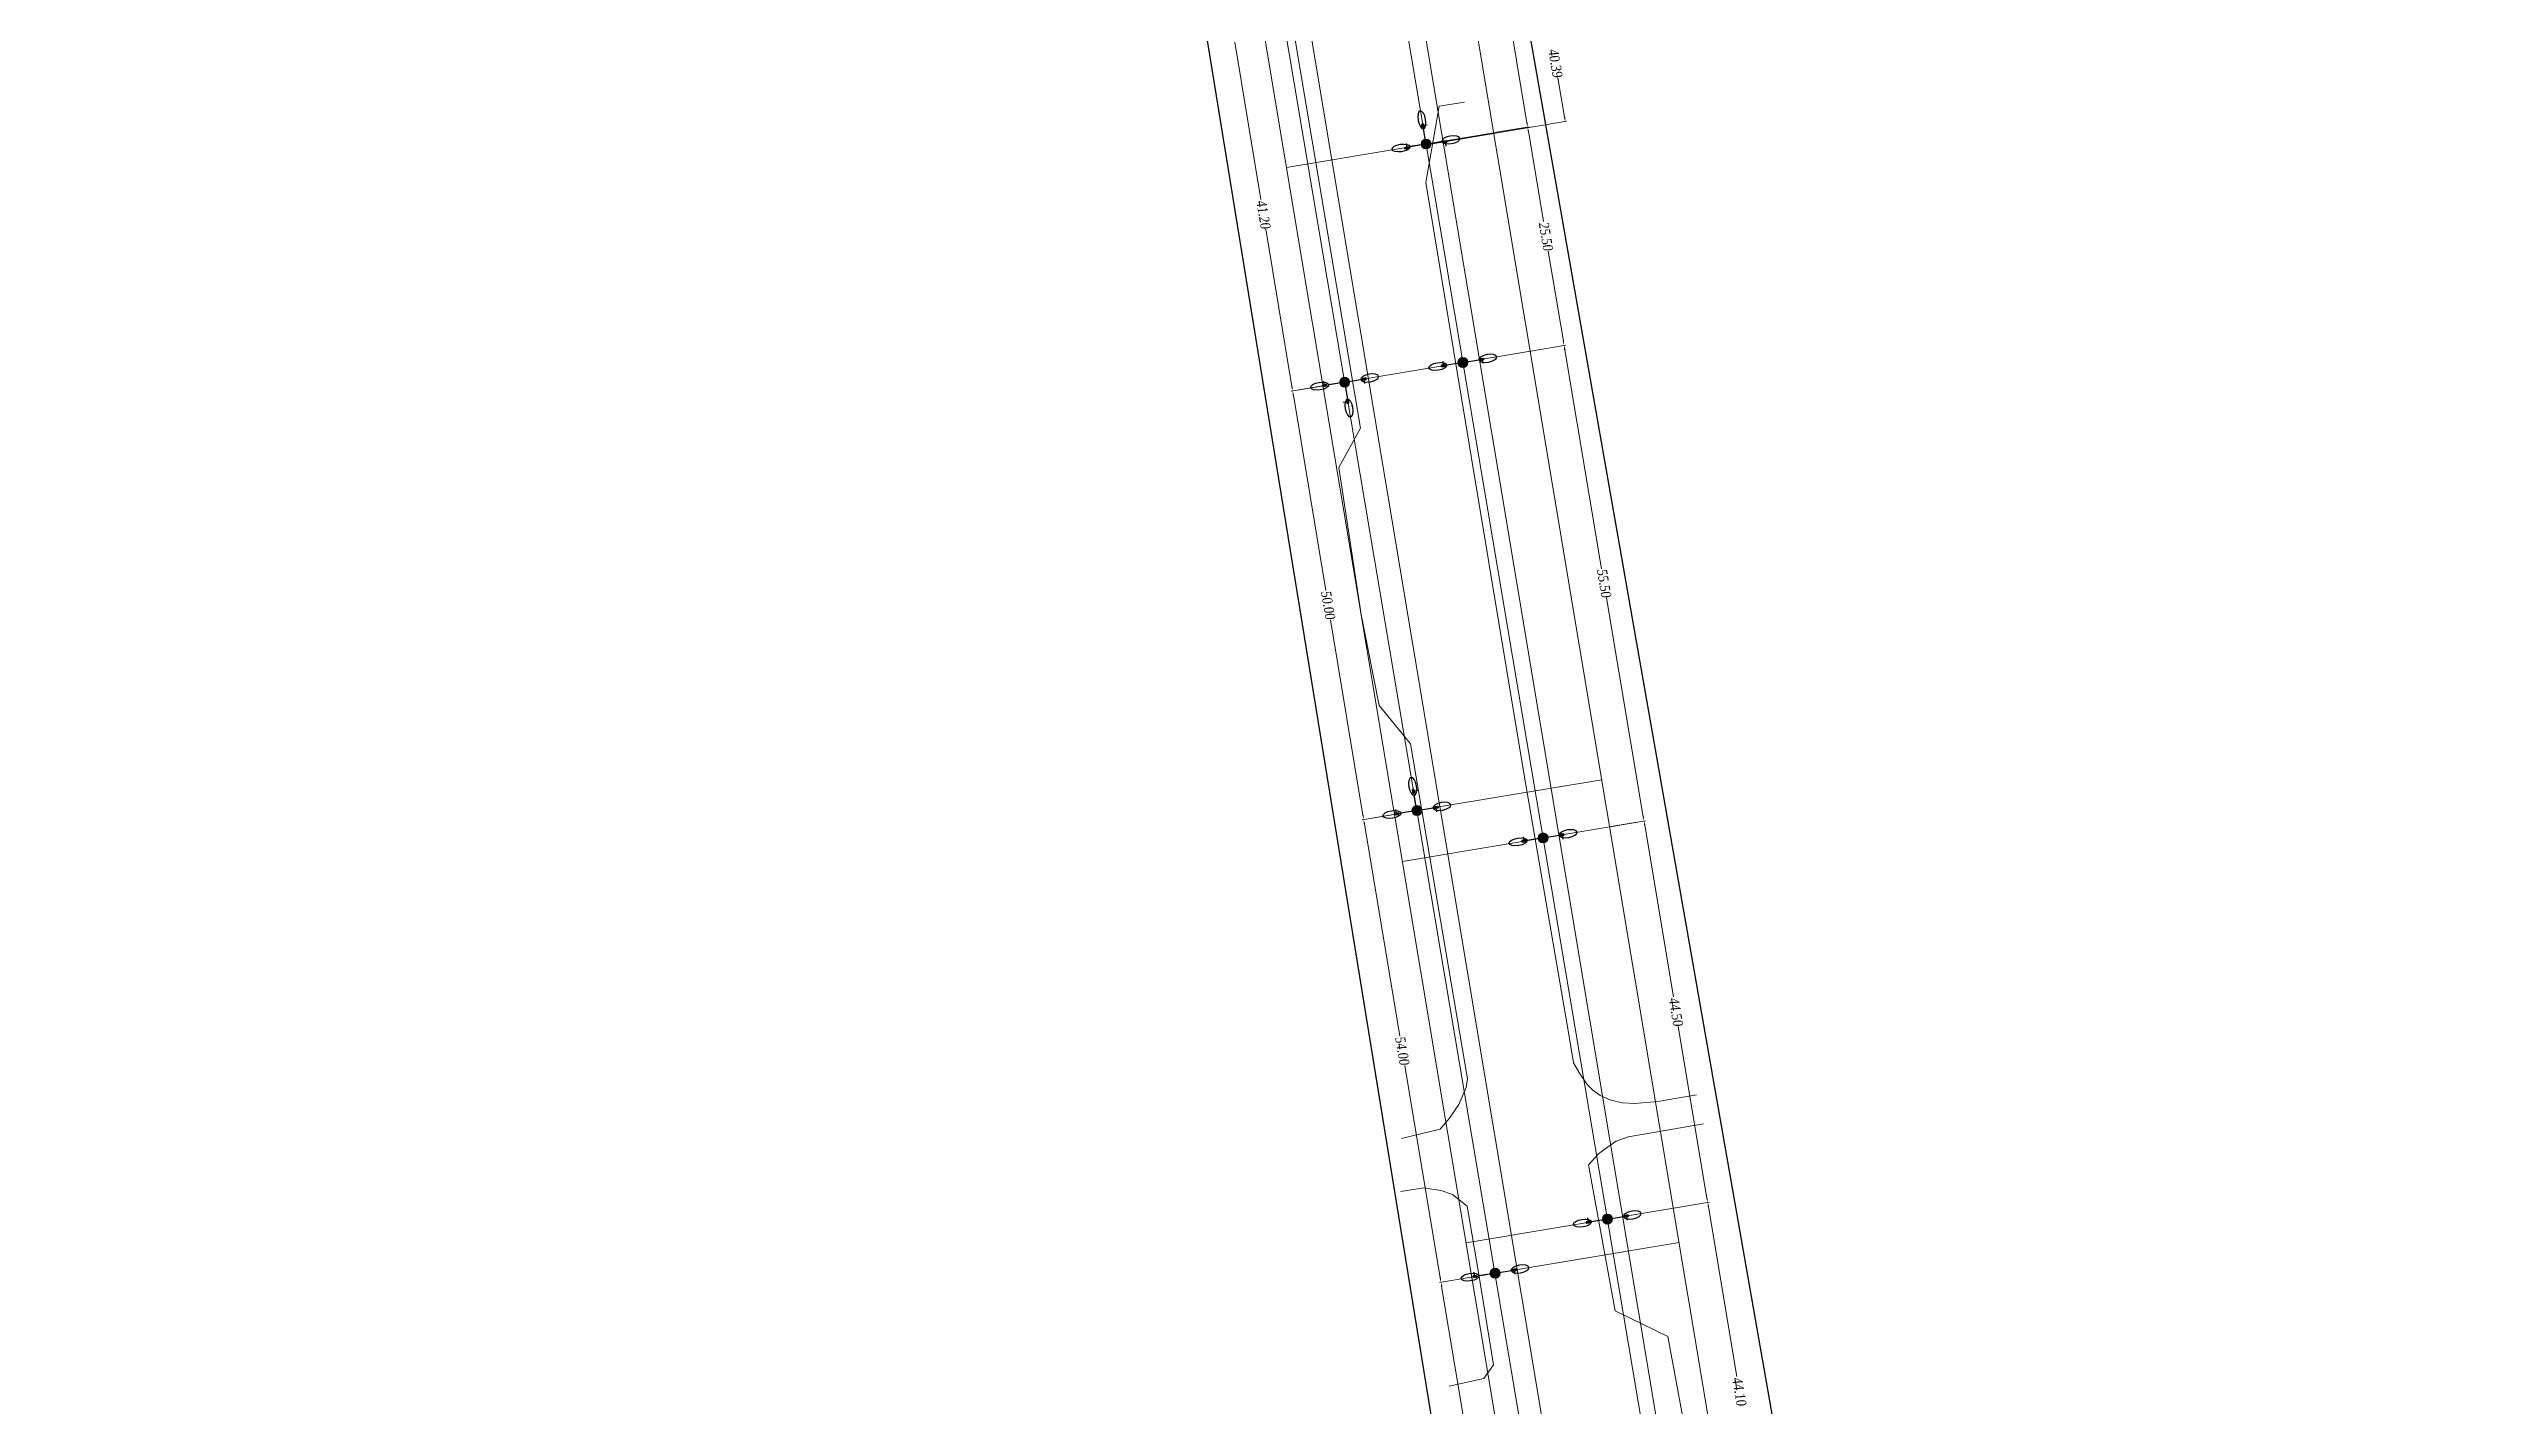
# Model space of a CAD drawing. Extents: x 2474 to 3317, y 1800 to 4862.
# Drawn here: x 2618.4 to 2900.1, y 3731.2 to 3887.4 of the extents above; entities that cross this region are included whole.
import ezdxf

# ---------------------------------------------------------------- set-up
doc = ezdxf.new("R2010")
doc.units = 0
doc.header["$MEASUREMENT"] = 0
for name, color, linetype in [('DLXLUM01', 2, 'Continuous'), ('DLXLUM02', 4, 'Continuous'), ('DLXLUM03', 3, 'Continuous'), ('DLXLUMEX', 2, 'Continuous'), ('DLXSCENE', 7, 'Continuous')]:
    doc.layers.add(name, color=color, linetype=linetype)
doc.layers.add('ОСВЕЩЕНИЕ', color=7, linetype='Continuous', lineweight=15)
doc.layers.add('ситуация', color=7, linetype='Continuous', lineweight=15)
doc.styles.add('стиль2', font='times.ttf', dxfattribs={"width": 0.85, "oblique": 5, "height": 1.15})

# ---------------------------------------------------------------- blocks, each defined once
blk = doc.blocks.new('*U91')
for p, q in [((0.16, 0.11), (-0.19, 0.06)), ((-0.19, 0.06), (0.16, 0.11)), ((-0.19, 0.06), (-0.16, -0.11)), ((-0.15, 0.06), (-0.19, 0.06)), ((-0.16, -0.11), (-0.19, 0.06)), ((-0.19, 0.06), (-0.15, 0.06)), ((0.2, 0.12), (-0.15, 0.06)), ((-0.15, 0.06), (0.2, 0.12)), ((-0.15, 0.06), (-0.12, -0.11)), ((-0.12, -0.11), (-0.15, 0.06)), ((0.16, 0.11), (0.2, 0.12)), ((0.2, 0.12), (0.16, 0.11)), ((0.19, -0.06), (0.16, 0.11)), ((0.16, 0.11), (0.19, -0.06)), ((0.23, -0.05), (0.2, 0.12)), ((0.2, 0.12), (0.23, -0.05)), ((-0.16, -0.11), (0.19, -0.06)), ((0.19, -0.06), (-0.16, -0.11)), ((-0.16, -0.11), (-0.12, -0.11)), ((-0.12, -0.11), (-0.16, -0.11)), ((-0.12, -0.11), (0.23, -0.05)), ((0.23, -0.05), (-0.12, -0.11)), ((0.19, -0.06), (0.23, -0.05)), ((0.23, -0.05), (0.19, -0.06))]:
    blk.add_line(p, q)
at = {"color": 1}
blk.add_line((0.04, 0.01), (0.12, -0.49), dxfattribs=at)
at = {"layer": 'DLXLUMEX', "color": 7}
blk.add_text('2', height=0.1, dxfattribs=at).set_placement((0, 0))
blk = doc.blocks.new('*U92')
for p, q in [((0.2, 0.12), (-0.31, 0.03)), ((-0.31, 0.03), (0.2, 0.12)), ((-0.27, 0.04), (-0.31, 0.03)), ((-0.31, 0.03), (-0.27, 0.04)), ((-0.31, 0.03), (-0.28, -0.13)), ((-0.28, -0.13), (-0.31, 0.03)), ((0.24, 0.13), (-0.27, 0.04)), ((-0.27, 0.04), (0.24, 0.13)), ((-0.27, 0.04), (-0.24, -0.13)), ((-0.24, -0.13), (-0.27, 0.04)), ((0.24, 0.13), (0.2, 0.12)), ((0.2, 0.12), (0.24, 0.13)), ((0.23, -0.05), (0.2, 0.12)), ((0.2, 0.12), (0.23, -0.05)), ((0.27, -0.04), (0.24, 0.13)), ((0.24, 0.13), (0.27, -0.04)), ((-0.28, -0.13), (0.23, -0.05)), ((0.23, -0.05), (-0.28, -0.13)), ((-0.24, -0.13), (-0.28, -0.13)), ((-0.28, -0.13), (-0.24, -0.13)), ((-0.24, -0.13), (0.27, -0.04)), ((0.27, -0.04), (-0.24, -0.13)), ((0.23, -0.05), (0.27, -0.04)), ((0.27, -0.04), (0.23, -0.05))]:
    blk.add_line(p, q)
at = {"color": 1}
blk.add_line((-0.04, -0.01), (-0.12, 0.49), dxfattribs=at)
at = {"layer": 'DLXLUMEX', "color": 7}
blk.add_text('1', height=0.1, dxfattribs=at).set_placement((0, 0))
blk = doc.blocks.new('*U93')
for p, q in [((0.24, 0.12), (-0.27, 0.04)), ((-0.27, 0.04), (0.24, 0.12)), ((-0.23, 0.05), (-0.27, 0.04)), ((-0.27, 0.04), (-0.23, 0.05)), ((-0.27, 0.04), (-0.24, -0.12)), ((-0.24, -0.12), (-0.27, 0.04)), ((0.28, 0.13), (-0.23, 0.05)), ((-0.23, 0.05), (0.28, 0.13)), ((-0.23, 0.05), (-0.21, -0.12)), ((-0.21, -0.12), (-0.23, 0.05)), ((0.24, 0.12), (0.28, 0.13)), ((0.28, 0.13), (0.24, 0.12)), ((0.27, -0.04), (0.24, 0.12)), ((0.24, 0.12), (0.27, -0.04)), ((0.31, -0.04), (0.28, 0.13)), ((0.28, 0.13), (0.31, -0.04)), ((-0.24, -0.12), (0.27, -0.04)), ((0.27, -0.04), (-0.24, -0.12)), ((-0.24, -0.12), (-0.21, -0.12)), ((-0.21, -0.12), (-0.24, -0.12)), ((-0.21, -0.12), (0.31, -0.04)), ((0.31, -0.04), (-0.21, -0.12)), ((0.27, -0.04), (0.31, -0.04)), ((0.31, -0.04), (0.27, -0.04))]:
    blk.add_line(p, q)
at = {"color": 1}
blk.add_line((0.04, 0.01), (0.12, -0.49), dxfattribs=at)
at = {"layer": 'DLXLUMEX', "color": 7}
blk.add_text('1', height=0.1, dxfattribs=at).set_placement((0, 0))
blk = doc.blocks.new('*U94')
for p, q in [((0.12, 0.11), (-0.23, 0.05)), ((-0.23, 0.05), (0.12, 0.11)), ((-0.19, 0.05), (-0.23, 0.05)), ((-0.23, 0.05), (-0.2, -0.12)), ((-0.23, 0.05), (-0.19, 0.05)), ((-0.2, -0.12), (-0.23, 0.05)), ((0.16, 0.11), (-0.19, 0.05)), ((-0.19, 0.05), (0.16, 0.11)), ((-0.19, 0.05), (-0.16, -0.11)), ((-0.16, -0.11), (-0.19, 0.05)), ((0.16, 0.11), (0.12, 0.11)), ((0.15, -0.06), (0.12, 0.11)), ((0.12, 0.11), (0.16, 0.11)), ((0.12, 0.11), (0.15, -0.06)), ((0.19, -0.05), (0.16, 0.11)), ((0.16, 0.11), (0.19, -0.05)), ((-0.2, -0.12), (0.15, -0.06)), ((0.15, -0.06), (-0.2, -0.12)), ((-0.16, -0.11), (-0.2, -0.12)), ((-0.2, -0.12), (-0.16, -0.11)), ((-0.16, -0.11), (0.19, -0.05)), ((0.19, -0.05), (-0.16, -0.11)), ((0.15, -0.06), (0.19, -0.05)), ((0.19, -0.05), (0.15, -0.06))]:
    blk.add_line(p, q)
at = {"color": 1}
blk.add_line((-0.04, -0.01), (-0.12, 0.49), dxfattribs=at)
at = {"layer": 'DLXLUMEX', "color": 7}
blk.add_text('2', height=0.1, dxfattribs=at).set_placement((0, 0))
blk = doc.blocks.new('*U95')
for p, q in [((0.16, 0.11), (-0.19, 0.06)), ((-0.19, 0.06), (0.16, 0.11)), ((-0.19, 0.06), (-0.16, -0.11)), ((-0.15, 0.06), (-0.19, 0.06)), ((-0.16, -0.11), (-0.19, 0.06)), ((-0.19, 0.06), (-0.15, 0.06)), ((0.2, 0.12), (-0.15, 0.06)), ((-0.15, 0.06), (0.2, 0.12)), ((-0.15, 0.06), (-0.12, -0.11)), ((-0.12, -0.11), (-0.15, 0.06)), ((0.16, 0.11), (0.2, 0.12)), ((0.2, 0.12), (0.16, 0.11)), ((0.19, -0.06), (0.16, 0.11)), ((0.16, 0.11), (0.19, -0.06)), ((0.23, -0.05), (0.2, 0.12)), ((0.2, 0.12), (0.23, -0.05)), ((-0.16, -0.11), (0.19, -0.06)), ((0.19, -0.06), (-0.16, -0.11)), ((-0.16, -0.11), (-0.12, -0.11)), ((-0.12, -0.11), (-0.16, -0.11)), ((-0.12, -0.11), (0.23, -0.05)), ((0.23, -0.05), (-0.12, -0.11)), ((0.19, -0.06), (0.23, -0.05)), ((0.23, -0.05), (0.19, -0.06))]:
    blk.add_line(p, q)
at = {"color": 1}
blk.add_line((0.04, 0.01), (0.12, -0.49), dxfattribs=at)
at = {"layer": 'DLXLUMEX', "color": 7}
blk.add_text('2', height=0.1, dxfattribs=at).set_placement((0, 0))
blk = doc.blocks.new('*U96')
for p, q in [((0.2, 0.12), (-0.31, 0.03)), ((-0.31, 0.03), (0.2, 0.12)), ((-0.27, 0.04), (-0.31, 0.03)), ((-0.31, 0.03), (-0.27, 0.04)), ((-0.31, 0.03), (-0.28, -0.13)), ((-0.28, -0.13), (-0.31, 0.03)), ((0.24, 0.13), (-0.27, 0.04)), ((-0.27, 0.04), (0.24, 0.13)), ((-0.27, 0.04), (-0.24, -0.13)), ((-0.24, -0.13), (-0.27, 0.04)), ((0.24, 0.13), (0.2, 0.12)), ((0.2, 0.12), (0.24, 0.13)), ((0.23, -0.05), (0.2, 0.12)), ((0.2, 0.12), (0.23, -0.05)), ((0.27, -0.04), (0.24, 0.13)), ((0.24, 0.13), (0.27, -0.04)), ((-0.28, -0.13), (0.23, -0.05)), ((0.23, -0.05), (-0.28, -0.13)), ((-0.24, -0.13), (-0.28, -0.13)), ((-0.28, -0.13), (-0.24, -0.13)), ((-0.24, -0.13), (0.27, -0.04)), ((0.27, -0.04), (-0.24, -0.13)), ((0.23, -0.05), (0.27, -0.04)), ((0.27, -0.04), (0.23, -0.05))]:
    blk.add_line(p, q)
at = {"color": 1}
blk.add_line((-0.04, -0.01), (-0.12, 0.49), dxfattribs=at)
at = {"layer": 'DLXLUMEX', "color": 7}
blk.add_text('1', height=0.1, dxfattribs=at).set_placement((0, 0))
blk = doc.blocks.new('*U97')
for p, q in [((0.24, 0.12), (-0.27, 0.04)), ((-0.27, 0.04), (0.24, 0.12)), ((-0.23, 0.05), (-0.27, 0.04)), ((-0.27, 0.04), (-0.23, 0.05)), ((-0.27, 0.04), (-0.24, -0.12)), ((-0.24, -0.12), (-0.27, 0.04)), ((0.28, 0.13), (-0.23, 0.05)), ((-0.23, 0.05), (0.28, 0.13)), ((-0.23, 0.05), (-0.21, -0.12)), ((-0.21, -0.12), (-0.23, 0.05)), ((0.24, 0.12), (0.28, 0.13)), ((0.28, 0.13), (0.24, 0.12)), ((0.27, -0.04), (0.24, 0.12)), ((0.24, 0.12), (0.27, -0.04)), ((0.31, -0.04), (0.28, 0.13)), ((0.28, 0.13), (0.31, -0.04)), ((-0.24, -0.12), (0.27, -0.04)), ((0.27, -0.04), (-0.24, -0.12)), ((-0.24, -0.12), (-0.21, -0.12)), ((-0.21, -0.12), (-0.24, -0.12)), ((-0.21, -0.12), (0.31, -0.04)), ((0.31, -0.04), (-0.21, -0.12)), ((0.27, -0.04), (0.31, -0.04)), ((0.31, -0.04), (0.27, -0.04))]:
    blk.add_line(p, q)
at = {"color": 1}
blk.add_line((0.04, 0.01), (0.12, -0.49), dxfattribs=at)
at = {"layer": 'DLXLUMEX', "color": 7}
blk.add_text('1', height=0.1, dxfattribs=at).set_placement((0, 0))
blk = doc.blocks.new('*U98')
for p, q in [((0.12, 0.11), (-0.23, 0.05)), ((-0.23, 0.05), (0.12, 0.11)), ((-0.23, 0.05), (-0.2, -0.12)), ((-0.19, 0.05), (-0.23, 0.05)), ((-0.23, 0.05), (-0.19, 0.05)), ((-0.2, -0.12), (-0.23, 0.05)), ((0.16, 0.11), (-0.19, 0.05)), ((-0.19, 0.05), (0.16, 0.11)), ((-0.19, 0.05), (-0.16, -0.11)), ((-0.16, -0.11), (-0.19, 0.05)), ((0.16, 0.11), (0.12, 0.11)), ((0.12, 0.11), (0.16, 0.11)), ((0.15, -0.06), (0.12, 0.11)), ((0.12, 0.11), (0.15, -0.06)), ((0.19, -0.05), (0.16, 0.11)), ((0.16, 0.11), (0.19, -0.05)), ((-0.2, -0.12), (0.15, -0.06)), ((0.15, -0.06), (-0.2, -0.12)), ((-0.16, -0.11), (-0.2, -0.12)), ((-0.2, -0.12), (-0.16, -0.11)), ((-0.16, -0.11), (0.19, -0.05)), ((0.19, -0.05), (-0.16, -0.11)), ((0.15, -0.06), (0.19, -0.05)), ((0.19, -0.05), (0.15, -0.06))]:
    blk.add_line(p, q)
at = {"color": 1}
blk.add_line((-0.04, -0.01), (-0.12, 0.49), dxfattribs=at)
at = {"layer": 'DLXLUMEX', "color": 7}
blk.add_text('2', height=0.1, dxfattribs=at).set_placement((0, 0))
blk = doc.blocks.new('*U99')
for p, q in [((0.05, 0.23), (-0.12, 0.2)), ((-0.12, 0.2), (0.05, 0.23)), ((-0.12, 0.2), (-0.06, -0.15)), ((-0.11, 0.16), (-0.12, 0.2)), ((-0.12, 0.2), (-0.11, 0.16)), ((-0.06, -0.15), (-0.12, 0.2)), ((0.05, 0.19), (-0.11, 0.16)), ((-0.11, 0.16), (0.05, 0.19)), ((-0.11, 0.16), (-0.05, -0.19)), ((-0.05, -0.19), (-0.11, 0.16)), ((0.05, 0.19), (0.05, 0.23)), ((0.05, 0.23), (0.05, 0.19)), ((0.11, -0.12), (0.05, 0.23)), ((0.05, 0.23), (0.11, -0.12)), ((0.11, -0.16), (0.05, 0.19)), ((0.05, 0.19), (0.11, -0.16)), ((-0.06, -0.15), (0.11, -0.12)), ((0.11, -0.12), (-0.06, -0.15)), ((-0.06, -0.15), (-0.05, -0.19)), ((-0.05, -0.19), (-0.06, -0.15)), ((-0.05, -0.19), (0.11, -0.16)), ((0.11, -0.16), (-0.05, -0.19)), ((0.11, -0.16), (0.11, -0.12)), ((0.11, -0.12), (0.11, -0.16))]:
    blk.add_line(p, q)
at = {"color": 1}
blk.add_line((-0.01, 0.04), (0.49, 0.12), dxfattribs=at)
at = {"layer": 'DLXLUMEX', "color": 7}
blk.add_text('3', height=0.1, dxfattribs=at).set_placement((0, 0))
blk = doc.blocks.new('*U101')
for p, q in [((0.16, 0.11), (-0.19, 0.06)), ((-0.19, 0.06), (0.16, 0.11)), ((-0.19, 0.06), (-0.16, -0.11)), ((-0.15, 0.06), (-0.19, 0.06)), ((-0.16, -0.11), (-0.19, 0.06)), ((-0.19, 0.06), (-0.15, 0.06)), ((0.2, 0.12), (-0.15, 0.06)), ((-0.15, 0.06), (0.2, 0.12)), ((-0.15, 0.06), (-0.12, -0.11)), ((-0.12, -0.11), (-0.15, 0.06)), ((0.16, 0.11), (0.2, 0.12)), ((0.2, 0.12), (0.16, 0.11)), ((0.19, -0.06), (0.16, 0.11)), ((0.16, 0.11), (0.19, -0.06)), ((0.23, -0.05), (0.2, 0.12)), ((0.2, 0.12), (0.23, -0.05)), ((-0.16, -0.11), (0.19, -0.06)), ((0.19, -0.06), (-0.16, -0.11)), ((-0.16, -0.11), (-0.12, -0.11)), ((-0.12, -0.11), (-0.16, -0.11)), ((-0.12, -0.11), (0.23, -0.05)), ((0.23, -0.05), (-0.12, -0.11)), ((0.19, -0.06), (0.23, -0.05)), ((0.23, -0.05), (0.19, -0.06))]:
    blk.add_line(p, q)
at = {"color": 1}
blk.add_line((0.04, 0.01), (0.12, -0.49), dxfattribs=at)
at = {"layer": 'DLXLUMEX', "color": 7}
blk.add_text('2', height=0.1, dxfattribs=at).set_placement((0, 0))
blk = doc.blocks.new('*U102')
for p, q in [((0.2, 0.12), (-0.31, 0.03)), ((-0.31, 0.03), (0.2, 0.12)), ((-0.27, 0.04), (-0.31, 0.03)), ((-0.31, 0.03), (-0.27, 0.04)), ((-0.31, 0.03), (-0.28, -0.13)), ((-0.28, -0.13), (-0.31, 0.03)), ((0.24, 0.13), (-0.27, 0.04)), ((-0.27, 0.04), (0.24, 0.13)), ((-0.27, 0.04), (-0.24, -0.13)), ((-0.24, -0.13), (-0.27, 0.04)), ((0.24, 0.13), (0.2, 0.12)), ((0.2, 0.12), (0.24, 0.13)), ((0.23, -0.05), (0.2, 0.12)), ((0.2, 0.12), (0.23, -0.05)), ((0.27, -0.04), (0.24, 0.13)), ((0.24, 0.13), (0.27, -0.04)), ((-0.28, -0.13), (0.23, -0.05)), ((0.23, -0.05), (-0.28, -0.13)), ((-0.24, -0.13), (-0.28, -0.13)), ((-0.28, -0.13), (-0.24, -0.13)), ((-0.24, -0.13), (0.27, -0.04)), ((0.27, -0.04), (-0.24, -0.13)), ((0.23, -0.05), (0.27, -0.04)), ((0.27, -0.04), (0.23, -0.05))]:
    blk.add_line(p, q)
at = {"color": 1}
blk.add_line((-0.04, -0.01), (-0.12, 0.49), dxfattribs=at)
at = {"layer": 'DLXLUMEX', "color": 7}
blk.add_text('1', height=0.1, dxfattribs=at).set_placement((0, 0))
blk = doc.blocks.new('*U103')
for p, q in [((0.24, 0.12), (-0.27, 0.04)), ((-0.27, 0.04), (0.24, 0.12)), ((-0.23, 0.05), (-0.27, 0.04)), ((-0.27, 0.04), (-0.23, 0.05)), ((-0.27, 0.04), (-0.24, -0.12)), ((-0.24, -0.12), (-0.27, 0.04)), ((0.28, 0.13), (-0.23, 0.05)), ((-0.23, 0.05), (0.28, 0.13)), ((-0.23, 0.05), (-0.21, -0.12)), ((-0.21, -0.12), (-0.23, 0.05)), ((0.24, 0.12), (0.28, 0.13)), ((0.28, 0.13), (0.24, 0.12)), ((0.27, -0.04), (0.24, 0.12)), ((0.24, 0.12), (0.27, -0.04)), ((0.31, -0.04), (0.28, 0.13)), ((0.28, 0.13), (0.31, -0.04)), ((-0.24, -0.12), (0.27, -0.04)), ((0.27, -0.04), (-0.24, -0.12)), ((-0.24, -0.12), (-0.21, -0.12)), ((-0.21, -0.12), (-0.24, -0.12)), ((-0.21, -0.12), (0.31, -0.04)), ((0.31, -0.04), (-0.21, -0.12)), ((0.27, -0.04), (0.31, -0.04)), ((0.31, -0.04), (0.27, -0.04))]:
    blk.add_line(p, q)
at = {"color": 1}
blk.add_line((0.04, 0.01), (0.12, -0.49), dxfattribs=at)
at = {"layer": 'DLXLUMEX', "color": 7}
blk.add_text('1', height=0.1, dxfattribs=at).set_placement((0, 0))
blk = doc.blocks.new('*U104')
for p, q in [((0.12, 0.11), (-0.23, 0.05)), ((-0.23, 0.05), (0.12, 0.11)), ((-0.19, 0.05), (-0.23, 0.05)), ((-0.23, 0.05), (-0.2, -0.12)), ((-0.23, 0.05), (-0.19, 0.05)), ((-0.2, -0.12), (-0.23, 0.05)), ((0.16, 0.11), (-0.19, 0.05)), ((-0.19, 0.05), (0.16, 0.11)), ((-0.19, 0.05), (-0.16, -0.11)), ((-0.16, -0.11), (-0.19, 0.05)), ((0.16, 0.11), (0.12, 0.11)), ((0.15, -0.06), (0.12, 0.11)), ((0.12, 0.11), (0.16, 0.11)), ((0.12, 0.11), (0.15, -0.06)), ((0.19, -0.05), (0.16, 0.11)), ((0.16, 0.11), (0.19, -0.05)), ((-0.2, -0.12), (0.15, -0.06)), ((0.15, -0.06), (-0.2, -0.12)), ((-0.16, -0.11), (-0.2, -0.12)), ((-0.2, -0.12), (-0.16, -0.11)), ((-0.16, -0.11), (0.19, -0.05)), ((0.19, -0.05), (-0.16, -0.11)), ((0.15, -0.06), (0.19, -0.05)), ((0.19, -0.05), (0.15, -0.06))]:
    blk.add_line(p, q)
at = {"color": 1}
blk.add_line((-0.04, -0.01), (-0.12, 0.49), dxfattribs=at)
at = {"layer": 'DLXLUMEX', "color": 7}
blk.add_text('2', height=0.1, dxfattribs=at).set_placement((0, 0))
blk = doc.blocks.new('*U105')
for p, q in [((0.06, 0.19), (-0.11, 0.16)), ((-0.11, 0.16), (0.06, 0.19)), ((-0.11, 0.16), (-0.06, -0.19)), ((-0.06, -0.19), (-0.11, 0.16)), ((-0.11, 0.16), (-0.11, 0.12)), ((-0.11, 0.12), (-0.11, 0.16)), ((0.06, 0.15), (-0.11, 0.12)), ((-0.11, 0.12), (0.06, 0.15)), ((-0.11, 0.12), (-0.05, -0.23)), ((-0.05, -0.23), (-0.11, 0.12)), ((0.11, -0.16), (0.06, 0.19)), ((0.06, 0.15), (0.06, 0.19)), ((0.06, 0.19), (0.11, -0.16)), ((0.06, 0.19), (0.06, 0.15)), ((0.12, -0.2), (0.06, 0.15)), ((0.06, 0.15), (0.12, -0.2)), ((-0.06, -0.19), (0.11, -0.16)), ((0.11, -0.16), (-0.06, -0.19)), ((-0.06, -0.19), (-0.05, -0.23)), ((-0.05, -0.23), (-0.06, -0.19)), ((-0.05, -0.23), (0.12, -0.2)), ((0.12, -0.2), (-0.05, -0.23)), ((0.11, -0.16), (0.12, -0.2)), ((0.12, -0.2), (0.11, -0.16))]:
    blk.add_line(p, q)
at = {"color": 1}
blk.add_line((0.01, -0.04), (-0.49, -0.12), dxfattribs=at)
at = {"layer": 'DLXLUMEX', "color": 7}
blk.add_text('3', height=0.1, dxfattribs=at).set_placement((0, 0))
blk = doc.blocks.new('*U106')
for p, q in [((0.16, 0.11), (-0.19, 0.06)), ((-0.19, 0.06), (0.16, 0.11)), ((-0.19, 0.06), (-0.16, -0.11)), ((-0.15, 0.06), (-0.19, 0.06)), ((-0.16, -0.11), (-0.19, 0.06)), ((-0.19, 0.06), (-0.15, 0.06)), ((0.2, 0.12), (-0.15, 0.06)), ((-0.15, 0.06), (0.2, 0.12)), ((-0.15, 0.06), (-0.12, -0.11)), ((-0.12, -0.11), (-0.15, 0.06)), ((0.16, 0.11), (0.2, 0.12)), ((0.2, 0.12), (0.16, 0.11)), ((0.19, -0.06), (0.16, 0.11)), ((0.16, 0.11), (0.19, -0.06)), ((0.23, -0.05), (0.2, 0.12)), ((0.2, 0.12), (0.23, -0.05)), ((-0.16, -0.11), (0.19, -0.06)), ((0.19, -0.06), (-0.16, -0.11)), ((-0.16, -0.11), (-0.12, -0.11)), ((-0.12, -0.11), (-0.16, -0.11)), ((-0.12, -0.11), (0.23, -0.05)), ((0.23, -0.05), (-0.12, -0.11)), ((0.19, -0.06), (0.23, -0.05)), ((0.23, -0.05), (0.19, -0.06))]:
    blk.add_line(p, q)
at = {"color": 1}
blk.add_line((0.04, 0.01), (0.12, -0.49), dxfattribs=at)
at = {"layer": 'DLXLUMEX', "color": 7}
blk.add_text('2', height=0.1, dxfattribs=at).set_placement((0, 0))
blk = doc.blocks.new('*U107')
for p, q in [((0.2, 0.12), (-0.31, 0.03)), ((-0.31, 0.03), (0.2, 0.12)), ((-0.27, 0.04), (-0.31, 0.03)), ((-0.31, 0.03), (-0.27, 0.04)), ((-0.31, 0.03), (-0.28, -0.13)), ((-0.28, -0.13), (-0.31, 0.03)), ((0.24, 0.13), (-0.27, 0.04)), ((-0.27, 0.04), (0.24, 0.13)), ((-0.27, 0.04), (-0.24, -0.13)), ((-0.24, -0.13), (-0.27, 0.04)), ((0.24, 0.13), (0.2, 0.12)), ((0.2, 0.12), (0.24, 0.13)), ((0.23, -0.05), (0.2, 0.12)), ((0.2, 0.12), (0.23, -0.05)), ((0.27, -0.04), (0.24, 0.13)), ((0.24, 0.13), (0.27, -0.04)), ((-0.28, -0.13), (0.23, -0.05)), ((0.23, -0.05), (-0.28, -0.13)), ((-0.24, -0.13), (-0.28, -0.13)), ((-0.28, -0.13), (-0.24, -0.13)), ((-0.24, -0.13), (0.27, -0.04)), ((0.27, -0.04), (-0.24, -0.13)), ((0.23, -0.05), (0.27, -0.04)), ((0.27, -0.04), (0.23, -0.05))]:
    blk.add_line(p, q)
at = {"color": 1}
blk.add_line((-0.04, -0.01), (-0.12, 0.49), dxfattribs=at)
at = {"layer": 'DLXLUMEX', "color": 7}
blk.add_text('1', height=0.1, dxfattribs=at).set_placement((0, 0))
blk = doc.blocks.new('*U108')
for p, q in [((0.05, 0.23), (-0.12, 0.2)), ((-0.12, 0.2), (0.05, 0.23)), ((-0.12, 0.2), (-0.06, -0.15)), ((-0.11, 0.16), (-0.12, 0.2)), ((-0.12, 0.2), (-0.11, 0.16)), ((-0.06, -0.15), (-0.12, 0.2)), ((0.06, 0.19), (-0.11, 0.16)), ((-0.11, 0.16), (0.06, 0.19)), ((-0.11, 0.16), (-0.06, -0.19)), ((-0.06, -0.19), (-0.11, 0.16)), ((0.06, 0.19), (0.05, 0.23)), ((0.11, -0.12), (0.05, 0.23)), ((0.05, 0.23), (0.06, 0.19)), ((0.05, 0.23), (0.11, -0.12)), ((0.11, -0.16), (0.06, 0.19)), ((0.06, 0.19), (0.11, -0.16)), ((-0.06, -0.15), (0.11, -0.12)), ((0.11, -0.12), (-0.06, -0.15)), ((-0.06, -0.15), (-0.06, -0.19)), ((-0.06, -0.19), (-0.06, -0.15)), ((-0.06, -0.19), (0.11, -0.16)), ((0.11, -0.16), (-0.06, -0.19)), ((0.11, -0.16), (0.11, -0.12)), ((0.11, -0.12), (0.11, -0.16))]:
    blk.add_line(p, q)
at = {"color": 1}
blk.add_line((-0.01, 0.04), (0.49, 0.12), dxfattribs=at)
at = {"layer": 'DLXLUMEX', "color": 7}
blk.add_text('3', height=0.1, dxfattribs=at).set_placement((0, 0))
blk = doc.blocks.new('*U218')
for p, q in [((2737.83, 3974.08), (2815.85, 3494.78)), ((2859.28, 3488.5), (2774.77, 3969.76))]:
    blk.add_line(p, q)

msp = doc.modelspace()

# ---------------------------------------------------------------- hatches: boundary and pattern name
at = {"layer": 'ОСВЕЩЕНИЕ', "linetype": 'Continuous', "lineweight": 18}
h = msp.add_hatch(color=7, dxfattribs=at)
edge = h.paths.add_edge_path()
edge.add_arc((2776.98, 3876.42), 0.572, 0, 360)
h = msp.add_hatch(color=7, dxfattribs=at)
edge = h.paths.add_edge_path()
edge.add_arc((2781.23, 3851.27), 0.572, 0, 360)
h = msp.add_hatch(color=7, dxfattribs=at)
edge = h.paths.add_edge_path()
edge.add_arc((2767.62, 3849), 0.572, 0, 360)
h = msp.add_hatch(color=7, dxfattribs=at)
edge = h.paths.add_edge_path()
edge.add_arc((2775.94, 3799.7), 0.572, 0, 360)
h = msp.add_hatch(color=7, dxfattribs=at)
edge = h.paths.add_edge_path()
edge.add_arc((2790.47, 3796.55), 0.572, 0, 360)
h = msp.add_hatch(color=7, dxfattribs=at)
edge = h.paths.add_edge_path()
edge.add_arc((2797.88, 3752.67), 0.572, 0, 360)
h = msp.add_hatch(color=7, dxfattribs=at)
edge = h.paths.add_edge_path()
edge.add_arc((2784.94, 3746.45), 0.572, 0, 360)

# ---------------------------------------------------------------- linework, layer by layer
at = {"layer": 'ОСВЕЩЕНИЕ', "color": 1, "linetype": 'Continuous'}
for p, q in [((2909.49, 3090.9), (2759.83, 3978.08)), ((2893.6, 3102.14), (2746.22, 3975.81))]:
    msp.add_line(p, q, dxfattribs=at)
at = {"layer": 'ОСВЕЩЕНИЕ', "color": 7, "linetype": 'Continuous', "lineweight": 18}
for centre in [(2776.98, 3876.42), (2776.98, 3876.42), (2781.23, 3851.27), (2781.23, 3851.27), (2767.62, 3849), (2767.62, 3849), (2775.94, 3799.7), (2775.94, 3799.7), (2790.47, 3796.55), (2790.47, 3796.55), (2797.88, 3752.67), (2797.88, 3752.67), (2784.94, 3746.45), (2784.94, 3746.45)]:
    msp.add_circle(centre, 0.572, dxfattribs=at)
at = {"layer": 'ситуация', "color": 4}
for p, q in [((3098.64, 1851.95), (2595.93, 4861.51)), ((3098.64, 1851.95), (2595.93, 4861.51)), ((3104.02, 1851.95), (2601.35, 4861.27)), ((3115.86, 1859.76), (2614.6, 4860.67)), ((3115.86, 1859.76), (2614.6, 4860.67)), ((3123.17, 1851.95), (2620.65, 4860.4)), ((3123.17, 1851.95), (2620.65, 4860.4)), ((2760.92, 3873.73), (2784.79, 3877.72)), ((2773.36, 3799.27), (2797.23, 3803.25)), ((2774.27, 3793.84), (2798.14, 3797.83)), ((2781.6, 3749.95), (2805.47, 3753.94)), ((2782.26, 3746), (2806.13, 3749.99))]:
    msp.add_line(p, q, dxfattribs=at)
at = {"layer": 'ситуация', "linetype": 'Continuous', "lineweight": 18}
for p, q in [((2755.49, 3926.85), (2769.43, 3843.7)), ((2776.98, 3871.98), (2778.49, 3880.76)), ((2778.49, 3880.76), (2781.43, 3881.23)), ((2780.18, 3852.51), (2776.98, 3871.98)), ((2788.26, 3804), (2780.18, 3852.51)), ((2769.43, 3843.7), (2766.96, 3839.17)), ((2766.96, 3839.17), (2769.52, 3822.28)), ((2769.52, 3822.28), (2771.58, 3811.78)), ((2771.58, 3811.78), (2775.2, 3807.39)), ((2775.2, 3807.39), (2781.76, 3768.81)), ((2793.38, 3774.15), (2788.26, 3804)), ((2793.95, 3770.67), (2793.38, 3774.15)), ((2794.65, 3769.47), (2793.95, 3770.67)), ((2795.54, 3768.17), (2794.65, 3769.47)), ((2781.61, 3767.83), (2780.75, 3765.85)), ((2781.76, 3768.81), (2781.61, 3767.83)), ((2796.17, 3767.55), (2795.54, 3768.17)), ((2797.03, 3766.89), (2796.17, 3767.55)), ((2798.25, 3766.37), (2797.03, 3766.89)), ((2799.62, 3766.04), (2798.25, 3766.37)), ((2803.67, 3766.22), (2801.05, 3765.97)), ((2808.15, 3766.97), (2803.67, 3766.22)), ((2779.69, 3764.28), (2778.62, 3763.02)), ((2780.75, 3765.85), (2779.69, 3764.28)), ((2801.05, 3765.97), (2799.62, 3766.04)), ((2802.51, 3762.54), (2808.93, 3763.65)), ((2778.62, 3763.02), (2774.15, 3761.95)), ((2796.85, 3760.18), (2797.87, 3760.97)), ((2797.87, 3760.97), (2798.87, 3761.64)), ((2798.87, 3761.64), (2800.27, 3762.14)), ((2800.27, 3762.14), (2802.51, 3762.54)), ((2795.7, 3758.93), (2796.85, 3760.18)), ((2798.77, 3742.1), (2795.7, 3758.93)), ((2774.1, 3755.87), (2776.72, 3756.29)), ((2776.72, 3756.29), (2778.69, 3755.97)), ((2778.69, 3755.97), (2780.02, 3755.51)), ((2780.02, 3755.51), (2781.72, 3754.17)), ((2781.72, 3754.17), (2783.05, 3746.3)), ((2783.05, 3746.3), (2784.75, 3735.89)), ((2804.82, 3739.18), (2798.77, 3742.1)), ((2809.07, 3716.24), (2804.82, 3739.18)), ((2784.75, 3735.89), (2783.65, 3734.33)), ((2783.65, 3734.33), (2779.66, 3733.46))]:
    msp.add_line(p, q, dxfattribs=at)
at = {"layer": 'ситуация'}
for p, q in [((2788.61, 3878.87), (2782.47, 3915.59)), ((2754.98, 3888.16), (2757.98, 3870.03)), ((2792.93, 3879.52), (2792.17, 3884.05)), ((2777.05, 3876.33), (2793.19, 3879.05)), ((2784.86, 3877.73), (2788.87, 3878.4)), ((2784.86, 3877.73), (2788.87, 3878.4)), ((2788.77, 3877.88), (2790.51, 3867.5)), ((2761.55, 3848.5), (2758.55, 3866.62)), ((2792.81, 3853.71), (2791.07, 3864.1)), ((2789.06, 3852.58), (2793.07, 3853.25)), ((2789.06, 3852.58), (2793.07, 3853.25)), ((2792.97, 3852.73), (2797.21, 3827.54)), ((2765.06, 3848.57), (2761.45, 3847.97)), ((2765, 3848.56), (2761.45, 3847.97)), ((2761.71, 3847.51), (2765.44, 3825.02)), ((2802.01, 3798.99), (2797.78, 3824.18)), ((2769.72, 3799.17), (2765.99, 3821.66)), ((2773.3, 3799.26), (2769.63, 3798.64)), ((2773.24, 3799.25), (2769.63, 3798.65)), ((2769.89, 3798.18), (2773.97, 3773.72)), ((2798.2, 3797.84), (2802.27, 3798.52)), ((2798.26, 3797.85), (2802.27, 3798.52)), ((2802.17, 3798), (2805.47, 3778.25)), ((2809.34, 3755.09), (2806.04, 3774.84)), ((2778.62, 3745.9), (2774.53, 3770.36)), ((2805.53, 3753.95), (2809.6, 3754.63)), ((2805.53, 3753.95), (2809.6, 3754.63)), ((2809.51, 3754.1), (2812.77, 3734.55)), ((2782.2, 3745.99), (2778.52, 3745.38)), ((2782.2, 3745.99), (2778.52, 3745.38)), ((2778.78, 3744.92), (2782.25, 3724.18))]:
    msp.add_line(p, q, dxfattribs=at)
at = {"layer": 'ситуация', "color": 0, "lineweight": 25}
for p, q in [((2776.98, 3876.42), (2775.13, 3876.12)), ((2776.99, 3876.32), (2776.68, 3878.17)), ((2776.98, 3876.42), (2778.83, 3876.73)), ((2781.23, 3851.27), (2779.37, 3850.98)), ((2781.23, 3851.27), (2783.08, 3851.58)), ((2767.62, 3849), (2765.77, 3848.7)), ((2767.62, 3849), (2769.47, 3849.31)), ((2767.63, 3848.91), (2767.94, 3847.06)), ((2775.93, 3799.6), (2775.62, 3801.45)), ((2775.94, 3799.7), (2777.79, 3800.01)), ((2775.94, 3799.7), (2774.09, 3799.4)), ((2790.47, 3796.55), (2788.62, 3796.25)), ((2790.47, 3796.55), (2792.32, 3796.86)), ((2797.88, 3752.67), (2796.02, 3752.37)), ((2797.88, 3752.67), (2799.72, 3752.98)), ((2784.94, 3746.45), (2783.08, 3746.16)), ((2784.94, 3746.45), (2786.79, 3746.76))]:
    msp.add_line(p, q, dxfattribs=at)
at = {"layer": 'ситуация', "color": 1}
msp.add_line((2765.13, 3848.58), (2789, 3852.57), dxfattribs=at)
at = {"layer": 'ситуация', "color": 0, "lineweight": 25, "extrusion": (0, 0, -1)}
for centre, major_axis in [((2776.51, 3879.2), (-0.18, 1.03)), ((2779.85, 3876.9), (1.03, 0.18)), ((2784.1, 3851.75), (1.03, 0.18)), ((2770.5, 3849.48), (1.03, 0.18)), ((2768.11, 3846.03), (0.18, -1.03)), ((2775.45, 3802.48), (-0.18, 1.03)), ((2778.81, 3800.18), (1.03, 0.18)), ((2793.35, 3797.03), (1.03, 0.18)), ((2800.75, 3753.15), (1.03, 0.18)), ((2787.81, 3746.93), (1.03, 0.18))]:
    msp.add_ellipse(centre, major_axis=major_axis, ratio=0.418921, dxfattribs=at)
at = {"layer": 'ситуация', "color": 0, "lineweight": 25}
for centre in [(2774.1, 3875.96), (2778.35, 3850.81), (2764.74, 3848.54), (2773.06, 3799.24), (2787.59, 3796.09), (2795, 3752.21), (2782.06, 3745.99)]:
    msp.add_ellipse(centre, major_axis=(-1.03, -0.16), ratio=0.418921, dxfattribs=at)
at = {"layer": 'ситуация'}
for points in [[(2788.69, 3878.88), (2788.53, 3878.85), (2788.69, 3878.37)], [(2793.02, 3879.53), (2792.85, 3879.5), (2793.02, 3879.02)], [(2788.85, 3877.89), (2788.69, 3877.87), (2788.69, 3878.37)], [(2792.89, 3853.73), (2792.73, 3853.7), (2792.89, 3853.22)], [(2793.06, 3852.75), (2792.89, 3852.72), (2792.89, 3853.23)], [(2761.63, 3848.51), (2761.46, 3848.48), (2761.63, 3848)], [(2761.79, 3847.52), (2761.63, 3847.5), (2761.63, 3848)], [(2769.8, 3799.18), (2769.64, 3799.16), (2769.8, 3798.68)], [(2769.97, 3798.19), (2769.8, 3798.16), (2769.8, 3798.67)], [(2802.1, 3799), (2801.93, 3798.97), (2802.1, 3798.49)], [(2802.26, 3798.01), (2802.09, 3797.98), (2802.09, 3798.49)], [(2809.42, 3755.1), (2809.26, 3755.08), (2809.42, 3754.6)], [(2809.59, 3754.12), (2809.42, 3754.09), (2809.42, 3754.6)], [(2778.7, 3745.92), (2778.54, 3745.89), (2778.7, 3745.41)], [(2778.87, 3744.93), (2778.7, 3744.9), (2778.7, 3745.41)]]:
    msp.add_solid(points, dxfattribs=at)

# ---------------------------------------------------------------- block references
at = {"layer": 'DLXLUM01'}
for name, p in [('*U107', (2774.84, 3875.98)), ('*U102', (2779.08, 3850.92)), ('*U103', (2769.77, 3849.36)), ('*U97', (2778.08, 3800.05)), ('*U96', (2788.33, 3796.2)), ('*U92', (2795.73, 3752.32)), ('*U93', (2787.08, 3746.81))]:
    msp.add_blockref(name, p, dxfattribs=at)
at = {"layer": 'DLXLUM02'}
for name, p in [('*U106', (2779.15, 3876.68)), ('*U101', (2783.39, 3851.63)), ('*U104', (2765.33, 3848.63)), ('*U98', (2773.64, 3799.32)), ('*U95', (2792.63, 3796.91)), ('*U91', (2800.04, 3753.03)), ('*U94', (2782.64, 3746.08))]:
    msp.add_blockref(name, p, dxfattribs=at)
at = {"layer": 'DLXLUM03'}
for name, p in [('*U108', (2776.62, 3878.5)), ('*U105', (2767.95, 3846.78)), ('*U99', (2775.54, 3801.91))]:
    msp.add_blockref(name, p, dxfattribs=at)
at = {"layer": 'DLXSCENE'}
msp.add_blockref('*U218', (0, 0), dxfattribs=at)

# ---------------------------------------------------------------- texts
at = {"layer": 'ситуация', "style": 'стиль2', "oblique": 5, "width": 0.85}
for s, rotation, p in [('40.39', 279.5662, (2791.05, 3887.28)), ('41.20', 279.396, (2757.44, 3869.87)), ('25.50', 279.483, (2789.96, 3867.34)), ('55.50', 279.5475, (2796.66, 3827.42)), ('50.00', 279.4113, (2764.88, 3824.91)), ('44.50', 279.483, (2804.93, 3778.09)), ('54.00', 279.483, (2773.42, 3773.61)), ('44.10', 279.483, (2812.23, 3734.39))]:
    msp.add_text(s, height=1.15, rotation=rotation, dxfattribs=at).set_placement(p)

doc.saveas('drawing.dxf')
